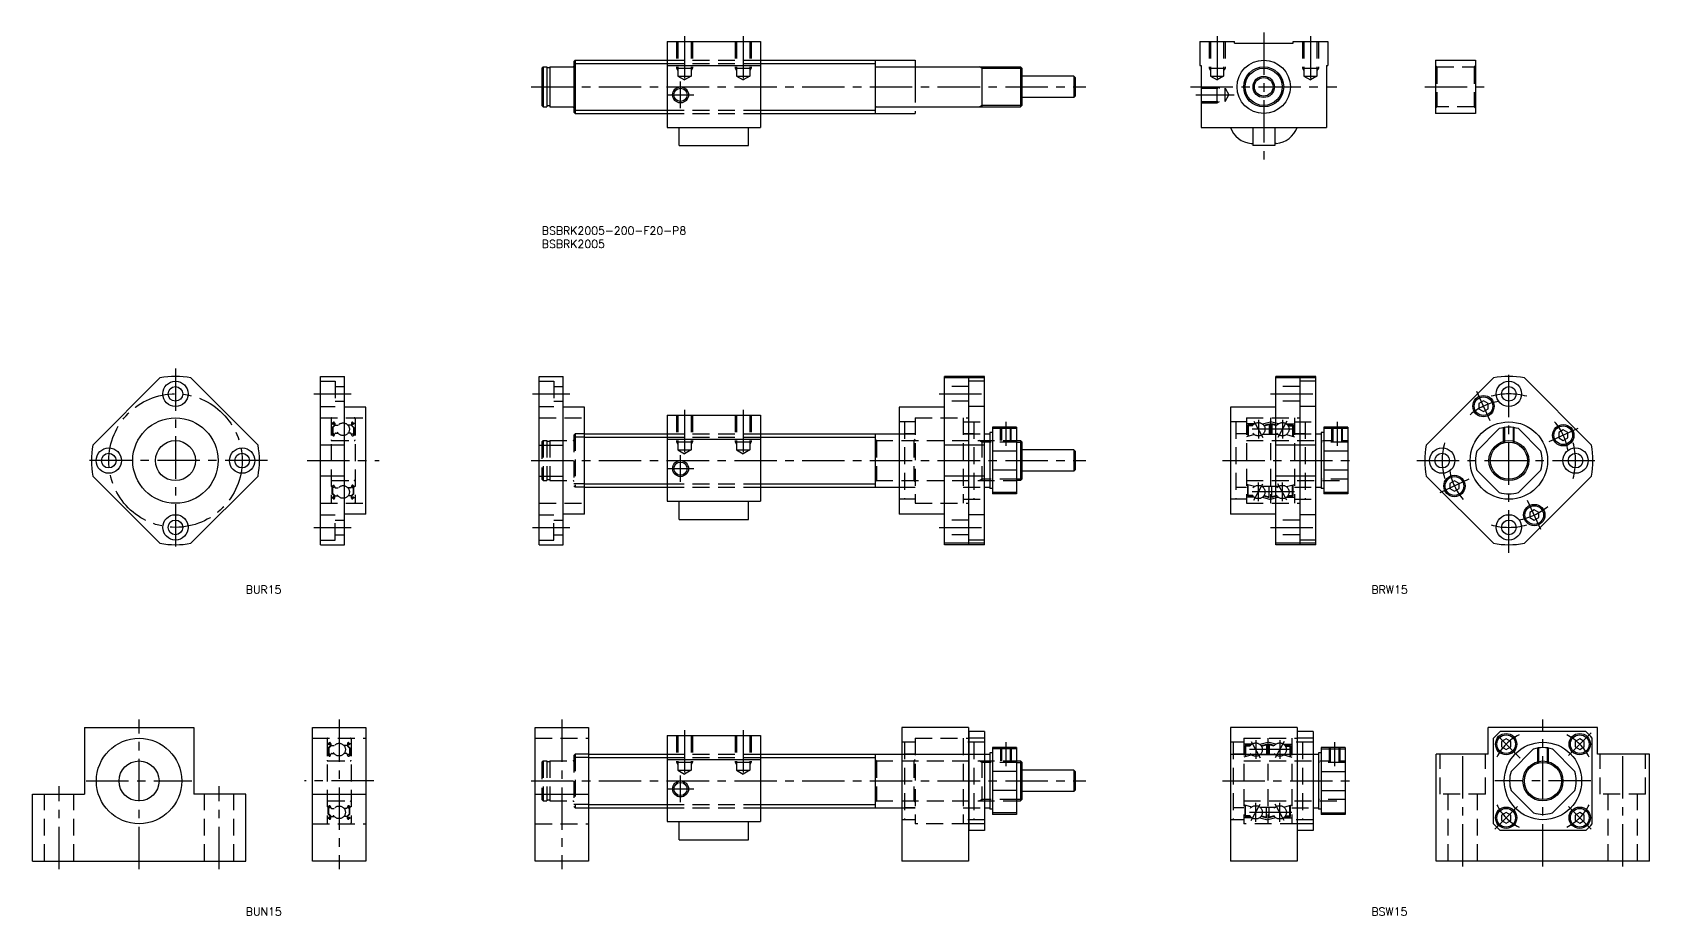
# Model space of a CAD drawing. Extents: x -191 to 415, y -258 to 73.
import ezdxf

# ---------------------------------------------------------------- set-up
doc = ezdxf.new("R2010")
doc.units = 0
doc.header["$LTSCALE"] = 0.5
for name, pattern in [('CENTER', [50.8, 31.75, -6.35, 6.35, -6.35]), ('DASHED', [19.05, 12.7, -6.35]), ('PHANTOM', [63.5, 31.75, -6.35, 6.35, -6.35, 6.35, -6.35])]:
    doc.linetypes.add(name, pattern=pattern)
for name, color, linetype in [('MSM_CENTER', 1, 'CENTER'), ('MSM_CONTINUOUS', 7, 'CONTINUOUS'), ('MSM_DASHED', 4, 'DASHED'), ('MSM_IMAGINARY', 6, 'PHANTOM'), ('MSM_NARROW', 5, 'CONTINUOUS'), ('MSM_PART_NUMBER', 7, 'CONTINUOUS')]:
    doc.layers.add(name, color=color, linetype=linetype)
doc.styles.get("Standard").update_dxf_attribs({"font": 'txt.shx', "height": 3, "bigfont": 'bigfont.shx'})

# ---------------------------------------------------------------- blocks, each defined once
blk = doc.blocks.new('*U15')
at = {"layer": 'MSM_PART_NUMBER'}
blk.add_text('BSBRK2005-200-F20-P8', height=3, dxfattribs=at).set_placement((0, -3))
blk = doc.blocks.new('*U16')
at = {"layer": 'MSM_PART_NUMBER'}
blk.add_text('BSBRK2005', height=3, dxfattribs=at).set_placement((0, -8))
blk = doc.blocks.new('*U17')
at = {"layer": 'MSM_PART_NUMBER'}
blk.add_text('BUR15', height=3, dxfattribs=at).set_placement((-110.99, -137.47))
blk = doc.blocks.new('*U18')
at = {"layer": 'MSM_PART_NUMBER'}
blk.add_text('BUN15', height=3, dxfattribs=at).set_placement((-110.99, -258.08))
blk = doc.blocks.new('*U19')
at = {"layer": 'MSM_PART_NUMBER'}
blk.add_text('BSW15', height=3, dxfattribs=at).set_placement((311, -258.08))
blk = doc.blocks.new('*U20')
at = {"layer": 'MSM_PART_NUMBER'}
blk.add_text('BRW15', height=3, dxfattribs=at).set_placement((311, -137.47))

msp = doc.modelspace()

# ---------------------------------------------------------------- linework, layer by layer
at = {"layer": 'MSM_CENTER'}
for p, q in [((270.64, 72.76), (270.64, 25.06)), ((53.5, 71.36), (53.5, 52.94)), ((75.5, 71.36), (75.5, 52.94)), ((253.14, 71.36), (253.14, 52.94)), ((288.14, 71.36), (288.14, 52.94)), ((-4, 52.36), (204, 52.36)), ((47, 49.36), (57, 49.36)), ((52, 44.36), (52, 54.36)), ((243.24, 52.36), (298.04, 52.36)), ((245.14, 49.36), (259.56, 49.36)), ((331.07, 52.36), (354.07, 52.36)), ((-137.35, -53.14), (-137.35, -122.14)), ((362.54, -122.14), (362.54, -53.14)), ((-85.5, -62.64), (-71.5, -62.64)), ((-3.5, -62.64), (10.5, -62.64)), ((149, -62.64), (168, -62.64)), ((273.13, -62.64), (292.13, -62.64)), ((355.57, -72.68), (350.49, -61.81)), ((53.5, -68.64), (53.5, -87.06)), ((75.5, -68.64), (75.5, -87.06)), ((268.63, -72.39), (268.63, -79.39)), ((277.63, -72.39), (277.63, -79.39)), ((174, -73.14), (174, -82.14)), ((282.13, -75.89), (264.13, -75.89)), ((266.93, -72.83), (270.33, -78.95)), ((279.33, -72.83), (275.93, -78.95)), ((298.13, -73.14), (298.13, -82.14)), ((388.37, -75.59), (377.49, -80.66)), ((-102.85, -87.64), (-171.85, -87.64)), ((-88, -87.64), (-61, -87.64)), ((-4, -87.64), (204, -87.64)), ((47, -90.64), (57, -90.64)), ((52, -95.64), (52, -85.64)), ((255.13, -87.64), (305.13, -87.64)), ((328.04, -87.64), (397.04, -87.64)), ((266.93, -102.45), (270.33, -96.33)), ((268.63, -102.89), (268.63, -95.89)), ((279.33, -102.45), (275.93, -96.33)), ((277.63, -102.89), (277.63, -95.89)), ((347.59, -94.61), (336.71, -99.68)), ((282.13, -99.39), (264.13, -99.39)), ((374.58, -113.47), (369.51, -102.59)), ((-85.5, -112.64), (-71.5, -112.64)), ((-3.5, -112.64), (10.5, -112.64)), ((149, -112.64), (168, -112.64)), ((273.13, -112.64), (292.13, -112.64)), ((-151, -240.64), (-151, -184.64)), ((-76, -184.64), (-76, -240.64)), ((7.5, -184.64), (7.5, -240.64)), ((375.32, -239.64), (375.32, -184.64)), ((53.5, -188.64), (53.5, -207.06)), ((75.5, -188.64), (75.5, -207.06)), ((174, -193.14), (174, -202.14)), ((265.93, -192.83), (269.33, -198.95)), ((267.63, -192.39), (267.63, -199.39)), ((278.33, -192.83), (274.93, -198.95)), ((276.63, -192.39), (276.63, -199.39)), ((297.13, -193.14), (297.13, -202.14)), ((366.84, -199.15), (358.35, -190.67)), ((384.87, -198.09), (393.35, -189.61)), ((281.13, -195.89), (263.13, -195.89)), ((345.32, -239.64), (345.32, -195.64)), ((405.32, -239.64), (405.32, -195.64)), ((52, -215.64), (52, -205.64)), ((-181, -240.64), (-181, -209.64)), ((-170.8, -207.64), (-131.2, -207.64)), ((-121, -240.64), (-121, -209.64)), ((-63, -207.64), (-89, -207.64)), ((-4, -207.64), (204, -207.64)), ((47, -210.64), (57, -210.64)), ((255.13, -207.64), (304.13, -207.64)), ((393.32, -207.64), (357.32, -207.64)), ((265.93, -222.45), (269.33, -216.33)), ((267.63, -222.89), (267.63, -215.89)), ((278.33, -222.45), (274.93, -216.33)), ((276.63, -222.89), (276.63, -215.89)), ((357.29, -225.67), (365.78, -217.18)), ((393.35, -225.67), (384.87, -217.18)), ((281.13, -219.39), (263.13, -219.39))]:
    msp.add_line(p, q, dxfattribs=at)
msp.add_circle((-137.35, -87.64), 25, dxfattribs=at)
for centre, radius, start, end in [((362.54, -87.64), 22.5, 99.70766, 130.29234), ((362.54, -87.64), 25, 74.5137, 105.4863), ((362.54, -87.64), 22.5, 9.70766, 40.29234), ((362.54, -87.64), 25, 164.5137, 195.4863), ((362.54, -87.64), 25, 344.5137, 15.4863), ((362.54, -87.64), 22.5, 189.70766, 220.29234), ((362.54, -87.64), 22.5, 279.70766, 310.29234), ((362.54, -87.64), 25, 254.5137, 285.4863), ((375.32, -207.64), 19.5, 117.30023, 152.69977), ((375.32, -207.64), 19.5, 27.30023, 62.69977), ((375.32, -207.64), 19.5, 207.30023, 242.69977), ((375.32, -207.64), 19.5, 297.30023, 332.69977)]:
    msp.add_arc(centre, radius, start, end, dxfattribs=at)
at = {"layer": 'MSM_CONTINUOUS'}
for p, q in [((47, 69.36), (82, 69.36)), ((47, 69.36), (47, 37.16)), ((82, 69.36), (82, 37.16)), ((246.64, 69.36), (259.64, 69.36)), ((246.64, 69.36), (246.64, 60.36)), ((259.64, 68.66), (259.64, 69.36)), ((259.64, 68.66), (281.64, 68.66)), ((281.64, 69.36), (294.64, 69.36)), ((281.64, 68.66), (281.64, 69.36)), ((294.64, 69.36), (294.64, 60.36)), ((12.5, 62.36), (12, 61.86)), ((12, 61.86), (12, 42.86)), ((12.5, 62.36), (47, 62.36)), ((12.5, 62.36), (12.5, 42.36)), ((82, 62.36), (125, 62.36)), ((125, 62.36), (125, 42.36)), ((335.07, 62.36), (350.07, 62.36)), ((335.07, 62.36), (335.07, 42.36)), ((350.07, 62.36), (350.07, 42.36)), ((0.5, 59.86), (0, 59.36)), ((0, 59.36), (0, 45.36)), ((0.5, 59.86), (1.85, 59.86)), ((0.5, 59.86), (0.5, 44.86)), ((1.85, 59.86), (1.85, 44.86)), ((3, 59.51), (1.85, 59.51)), ((3, 59.86), (3, 44.86)), ((3, 59.86), (11.7, 59.86)), ((47, 60.36), (82, 60.36)), ((125.3, 59.86), (179.5, 59.86)), ((165, 59.86), (165, 44.86)), ((180, 59.36), (179.5, 59.86)), ((179.5, 59.86), (179.5, 44.86)), ((180, 59.36), (180, 45.36)), ((199.5, 56.36), (180, 56.36)), ((200, 55.86), (199.5, 56.36)), ((199.5, 56.36), (199.5, 48.36)), ((200, 55.86), (200, 48.86)), ((246.64, 60.36), (247.14, 60.36)), ((247.14, 60.36), (247.14, 37.16)), ((294.14, 60.36), (294.14, 37.16)), ((294.14, 60.36), (294.64, 60.36)), ((199.5, 48.36), (200, 48.86)), ((0.5, 44.86), (0, 45.36)), ((0.5, 44.86), (1.85, 44.86)), ((3, 45.21), (1.85, 45.21)), ((3, 44.86), (11.7, 44.86)), ((12.5, 42.36), (12, 42.86)), ((125.3, 44.86), (179.5, 44.86)), ((180, 45.36), (179.5, 44.86)), ((199.5, 48.36), (180, 48.36)), ((12.5, 42.36), (47, 42.36)), ((47, 37.16), (82, 37.16)), ((51.52, 30.36), (51.52, 37.16)), ((77.48, 30.36), (77.48, 37.16)), ((82, 42.36), (125, 42.36)), ((247.14, 37.16), (294.14, 37.16)), ((266.53, 37.16), (266.53, 30.36)), ((274.75, 37.16), (274.75, 30.36)), ((350.07, 42.36), (335.07, 42.36)), ((51.52, 30.36), (77.48, 30.36)), ((265.95, 31.16), (266.53, 31.16)), ((274.75, 30.36), (266.53, 30.36)), ((275.34, 31.16), (274.75, 31.16)), ((-143.16, -56.68), (-168.31, -81.83)), ((-131.54, -56.68), (-106.39, -81.83)), ((-83, -119.14), (-83, -56.14)), ((-83, -56.14), (-74, -56.14)), ((-74, -119.14), (-74, -56.14)), ((-1, -119.14), (-1, -56.14)), ((-1, -56.14), (8, -56.14)), ((8, -119.14), (8, -56.14)), ((151, -119.14), (151, -56.14)), ((166, -56.14), (151, -56.14)), ((166, -56.68), (151, -56.68)), ((160, -56.14), (160, -119.14)), ((166, -119.14), (166, -56.14)), ((275.13, -119.14), (275.13, -56.14)), ((290.13, -56.14), (275.13, -56.14)), ((290.13, -56.68), (275.13, -56.68)), ((284.13, -56.14), (284.13, -119.14)), ((290.13, -119.14), (290.13, -56.14)), ((356.73, -56.68), (331.58, -81.83)), ((393.5, -81.83), (368.35, -56.68)), ((353.03, -65.28), (351.33, -66.26)), ((351.33, -66.26), (351.33, -68.23)), ((354.73, -66.26), (353.03, -65.28)), ((354.73, -68.23), (354.73, -66.26)), ((-66, -67.64), (-74, -67.64)), ((-66, -107.64), (-66, -67.64)), ((16, -67.64), (8, -67.64)), ((16, -107.64), (16, -67.64)), ((47, -70.64), (82, -70.64)), ((47, -70.64), (47, -102.84)), ((82, -70.64), (82, -102.84)), ((151, -67.64), (134, -67.64)), ((134, -67.64), (134, -107.64)), ((275.13, -67.64), (258.13, -67.64)), ((258.13, -67.64), (258.13, -107.64)), ((351.33, -68.23), (353.03, -69.21)), ((353.03, -69.21), (354.73, -68.23)), ((16, -77.64), (47, -77.64)), ((82, -77.64), (134, -77.64)), ((125, -77.64), (125, -97.64)), ((166, -77.64), (168, -77.64)), ((169, -77.14), (168, -77.14)), ((168, -77.14), (168, -98.14)), ((178, -75.14), (169, -75.14)), ((169, -75.14), (169, -100.14)), ((178, -75.66), (169, -75.66)), ((178, -75.14), (178, -100.14)), ((290.13, -77.64), (292.13, -77.64)), ((293.13, -77.14), (292.13, -77.14)), ((292.13, -77.14), (292.13, -98.14)), ((302.13, -75.14), (293.13, -75.14)), ((293.13, -75.14), (293.13, -100.14)), ((302.13, -75.66), (293.13, -75.66)), ((302.13, -75.14), (302.13, -100.14)), ((350.56, -84.06), (358.96, -75.66)), ((374.52, -84.06), (366.12, -75.66)), ((382.93, -76.17), (381.23, -77.15)), ((381.23, -77.15), (381.23, -79.11)), ((384.63, -77.15), (382.93, -76.17)), ((384.63, -79.11), (384.63, -77.15)), ((-74, -81.83), (-83, -81.83)), ((-1, -81.83), (8, -81.83)), ((47, -79.64), (82, -79.64)), ((166, -81.83), (151, -81.83)), ((178, -84.06), (169, -84.06)), ((178, -80.14), (179.5, -80.14)), ((180, -80.64), (179.5, -80.14)), ((179.5, -80.14), (179.5, -95.14)), ((180, -80.64), (180, -94.64)), ((199.5, -83.64), (180, -83.64)), ((200, -84.14), (199.5, -83.64)), ((199.5, -83.64), (199.5, -91.64)), ((200, -84.14), (200, -91.14)), ((290.13, -81.83), (275.13, -81.83)), ((302.13, -84.06), (293.13, -84.06)), ((381.23, -79.11), (382.93, -80.09)), ((382.93, -80.09), (384.63, -79.11)), ((-143.16, -118.6), (-168.31, -93.45)), ((-106.39, -93.45), (-131.54, -118.6)), ((-74, -93.45), (-83, -93.45)), ((-1, -93.45), (8, -93.45)), ((166, -93.45), (151, -93.45)), ((178, -91.22), (169, -91.22)), ((179.5, -95.14), (178, -95.14)), ((180, -94.64), (179.5, -95.14)), ((199.5, -91.64), (180, -91.64)), ((199.5, -91.64), (200, -91.14)), ((290.13, -93.45), (275.13, -93.45)), ((302.13, -91.22), (293.13, -91.22)), ((356.73, -118.6), (331.58, -93.45)), ((342.15, -95.18), (340.45, -96.16)), ((340.45, -96.16), (340.45, -98.13)), ((343.85, -96.16), (342.15, -95.18)), ((343.85, -98.13), (343.85, -96.16)), ((358.96, -99.61), (350.56, -91.22)), ((366.12, -99.61), (374.52, -91.22)), ((393.5, -93.45), (368.35, -118.6)), ((16, -97.64), (47, -97.64)), ((47, -102.84), (82, -102.84)), ((51.52, -109.64), (51.52, -102.84)), ((77.48, -109.64), (77.48, -102.84)), ((82, -97.64), (134, -97.64)), ((166, -97.64), (168, -97.64)), ((169, -98.14), (168, -98.14)), ((178, -99.61), (169, -99.61)), ((178, -100.14), (169, -100.14)), ((290.13, -97.64), (292.13, -97.64)), ((293.13, -98.14), (292.13, -98.14)), ((302.13, -99.61), (293.13, -99.61)), ((302.13, -100.14), (293.13, -100.14)), ((340.45, -98.13), (342.15, -99.11)), ((342.15, -99.11), (343.85, -98.13)), ((-66, -107.64), (-74, -107.64)), ((16, -107.64), (8, -107.64)), ((151, -107.64), (134, -107.64)), ((275.13, -107.64), (258.13, -107.64)), ((372.05, -106.07), (370.35, -107.05)), ((370.35, -107.05), (370.35, -109.01)), ((370.35, -109.01), (372.05, -109.99)), ((373.75, -107.05), (372.05, -106.07)), ((372.05, -109.99), (373.75, -109.01)), ((373.75, -109.01), (373.75, -107.05)), ((51.52, -109.64), (77.48, -109.64)), ((-83, -119.14), (-74, -119.14)), ((-1, -119.14), (8, -119.14)), ((166, -118.6), (151, -118.6)), ((166, -119.14), (151, -119.14)), ((290.13, -118.6), (275.13, -118.6)), ((290.13, -119.14), (275.13, -119.14)), ((-171.5, -187.64), (-171.5, -212.64)), ((-171.5, -187.64), (-130.5, -187.64)), ((-130.5, -187.64), (-130.5, -212.64)), ((-86, -237.64), (-86, -187.64)), ((-86, -187.64), (-66, -187.64)), ((-66, -187.64), (-66, -237.64)), ((-2.5, -237.64), (-2.5, -187.64)), ((-2.5, -187.64), (17.5, -187.64)), ((17.5, -187.64), (17.5, -237.64)), ((160, -187.64), (135, -187.64)), ((135, -187.64), (135, -237.64)), ((160, -187.64), (160, -237.64)), ((283.13, -187.64), (258.13, -187.64)), ((258.13, -187.64), (258.13, -237.64)), ((283.13, -187.64), (283.13, -237.64)), ((354.82, -197.64), (354.82, -187.64)), ((395.82, -187.64), (354.82, -187.64)), ((395.82, -197.64), (395.82, -187.64)), ((47, -190.64), (82, -190.64)), ((47, -190.64), (47, -222.84)), ((82, -190.64), (82, -222.84)), ((160, -191.64), (160.05, -191.64)), ((166, -189.14), (160.05, -189.14)), ((160.05, -189.14), (160.05, -226.14)), ((166, -191.57), (160.05, -191.57)), ((166, -189.14), (166, -226.14)), ((283.13, -191.64), (283.18, -191.64)), ((289.13, -189.14), (283.18, -189.14)), ((283.18, -189.14), (283.18, -226.14)), ((289.13, -191.57), (283.18, -191.57)), ((289.13, -189.14), (289.13, -226.14)), ((356.82, -223.7), (356.82, -191.57)), ((391.38, -189.14), (359.26, -189.14)), ((361.53, -191.89), (359.83, -192.87)), ((359.83, -192.87), (359.83, -194.83)), ((363.23, -192.87), (361.53, -191.89)), ((363.23, -194.83), (363.23, -192.87)), ((389.11, -191.89), (387.41, -192.87)), ((387.41, -192.87), (387.41, -194.83)), ((390.81, -192.87), (389.11, -191.89)), ((390.81, -194.83), (390.81, -192.87)), ((393.82, -223.7), (393.82, -191.57)), ((17.5, -197.64), (47, -197.64)), ((47, -199.64), (82, -199.64)), ((82, -197.64), (160, -197.64)), ((125, -197.64), (125, -217.64)), ((166, -197.64), (168, -197.64)), ((169, -197.14), (168, -197.14)), ((168, -197.14), (168, -218.14)), ((178, -195.14), (169, -195.14)), ((169, -195.14), (169, -220.14)), ((178, -195.66), (169, -195.66)), ((178, -195.14), (178, -220.14)), ((258.13, -197.64), (283.13, -197.64)), ((289.13, -197.64), (291.13, -197.64)), ((292.13, -197.14), (291.13, -197.14)), ((291.13, -197.14), (291.13, -218.14)), ((301.13, -195.14), (292.13, -195.14)), ((292.13, -195.14), (292.13, -220.14)), ((292.13, -195.66), (301.13, -195.66)), ((301.13, -195.14), (301.13, -220.14)), ((335.32, -237.64), (335.32, -197.64)), ((354.82, -197.64), (335.32, -197.64)), ((359.83, -194.83), (361.53, -195.81)), ((361.53, -195.81), (363.23, -194.83)), ((363.35, -204.06), (371.74, -195.66)), ((387.3, -204.06), (378.9, -195.66)), ((387.41, -194.83), (389.11, -195.81)), ((389.11, -195.81), (390.81, -194.83)), ((415.32, -197.64), (395.82, -197.64)), ((415.32, -237.64), (415.32, -197.64)), ((178, -204.06), (169, -204.06)), ((178, -200.14), (179.5, -200.14)), ((180, -200.64), (179.5, -200.14)), ((179.5, -200.14), (179.5, -215.14)), ((180, -200.64), (180, -214.64)), ((199.5, -203.64), (180, -203.64)), ((200, -204.14), (199.5, -203.64)), ((199.5, -203.64), (199.5, -211.64)), ((200, -204.14), (200, -211.14)), ((292.13, -204.06), (301.13, -204.06)), ((178, -211.22), (169, -211.22)), ((199.5, -211.64), (180, -211.64)), ((199.5, -211.64), (200, -211.14)), ((292.13, -211.22), (301.13, -211.22)), ((371.74, -219.61), (363.35, -211.22)), ((378.9, -219.61), (387.3, -211.22)), ((-191, -237.64), (-191, -212.64)), ((-191, -212.64), (-171.5, -212.64)), ((-111, -212.64), (-130.5, -212.64)), ((-111, -237.64), (-111, -212.64)), ((-86, -212.64), (-66, -212.64)), ((-2.5, -212.64), (17.5, -212.64)), ((17.5, -217.64), (47, -217.64)), ((82, -217.64), (135, -217.64)), ((166, -217.64), (168, -217.64)), ((169, -218.14), (168, -218.14)), ((178, -215.14), (179.5, -215.14)), ((180, -214.64), (179.5, -215.14)), ((289.13, -217.64), (291.13, -217.64)), ((292.13, -218.14), (291.13, -218.14)), ((47, -222.84), (82, -222.84)), ((51.52, -229.64), (51.52, -222.84)), ((77.48, -229.64), (77.48, -222.84)), ((160, -223.64), (160.05, -223.64)), ((166, -223.7), (160.05, -223.7)), ((178, -219.61), (169, -219.61)), ((178, -220.14), (169, -220.14)), ((283.13, -223.64), (283.18, -223.64)), ((289.13, -223.7), (283.18, -223.7)), ((292.13, -219.61), (301.13, -219.61)), ((301.13, -220.14), (292.13, -220.14)), ((361.53, -219.46), (359.83, -220.44)), ((359.83, -220.44), (359.83, -222.41)), ((359.83, -222.41), (361.53, -223.39)), ((363.23, -220.44), (361.53, -219.46)), ((361.53, -223.39), (363.23, -222.41)), ((363.23, -222.41), (363.23, -220.44)), ((389.11, -219.46), (387.41, -220.44)), ((387.41, -220.44), (387.41, -222.41)), ((387.41, -222.41), (389.11, -223.39)), ((390.81, -220.44), (389.11, -219.46)), ((389.11, -223.39), (390.81, -222.41)), ((390.81, -222.41), (390.81, -220.44)), ((51.52, -229.64), (77.48, -229.64)), ((166, -226.14), (160.05, -226.14)), ((289.13, -226.14), (283.18, -226.14)), ((391.38, -226.14), (359.26, -226.14)), ((-191, -237.64), (-111, -237.64)), ((-66, -237.64), (-86, -237.64)), ((17.5, -237.64), (-2.5, -237.64)), ((160, -237.64), (135, -237.64)), ((283.13, -237.64), (258.13, -237.64)), ((415.32, -237.64), (335.32, -237.64))]:
    msp.add_line(p, q, dxfattribs=at)
for centre, radius in [((270.64, 52.36), 10), ((270.64, 52.36), 7.5), ((270.64, 52.36), 4), ((270.64, 52.36), 3.5), ((52, 49.36), 2.46), ((-137.35, -62.64), 4.75), ((-137.35, -62.64), 2.75), ((362.54, -62.64), 4.75), ((362.54, -62.64), 2.75), ((353.03, -67.25), 4), ((353.03, -67.25), 3.5), ((-137.35, -87.64), 16), ((362.54, -87.64), 14.5), ((382.93, -78.13), 4), ((382.93, -78.13), 3.5), ((-162.35, -87.64), 4.75), ((-137.35, -87.64), 7.5), ((-112.35, -87.64), 4.75), ((337.54, -87.64), 4.75), ((362.54, -87.64), 6.96), ((387.54, -87.64), 4.75), ((-162.35, -87.64), 2.75), ((-112.35, -87.64), 2.75), ((52, -90.64), 2.46), ((337.54, -87.64), 2.75), ((387.54, -87.64), 2.75), ((342.15, -97.15), 4), ((342.15, -97.15), 3.5), ((-137.35, -112.64), 4.75), ((362.54, -112.64), 4.75), ((372.05, -108.03), 4), ((372.05, -108.03), 3.5), ((-137.35, -112.64), 2.75), ((362.54, -112.64), 2.75), ((-151, -207.64), 16), ((361.53, -193.85), 4), ((361.53, -193.85), 3.5), ((375.32, -207.64), 14.5), ((389.11, -193.85), 4), ((389.11, -193.85), 3.5), ((-151, -207.64), 7.5), ((375.32, -207.64), 6.96), ((52, -210.64), 2.46), ((361.53, -221.43), 4), ((361.53, -221.43), 3.5), ((389.11, -221.43), 4), ((389.11, -221.43), 3.5)]:
    msp.add_circle(centre, radius, dxfattribs=at)
for centre, radius, start, end in [((11.7, 60.16), 0.3, 270, 0), ((125.3, 60.16), 0.3, 180, 270), ((11.7, 44.56), 0.3, 0, 90), ((125.3, 44.56), 0.3, 90, 180), ((266.63, 40.13), 8.99, 199.26715, 265.65754), ((274.66, 40.13), 8.99, 274.34208, 340.73247), ((-137.35, -87.64), 31.5, 79.37126, 100.62874), ((362.54, -87.64), 31.5, 79.37126, 100.62874), ((362.54, -87.64), 12.5, 73.35764, 106.64236), ((-137.35, -87.64), 31.5, 169.37126, 190.62874), ((-137.35, -87.64), 31.5, 349.37126, 10.62874), ((362.54, -87.64), 31.5, 169.37126, 190.62874), ((362.54, -87.64), 12.5, 163.35764, 196.64236), ((362.54, -87.64), 12.5, 343.35764, 16.64236), ((362.54, -87.64), 31.5, 349.37126, 10.62874), ((362.54, -87.64), 12.5, 253.35764, 286.64236), ((-137.35, -87.64), 31.5, 259.37126, 280.62874), ((362.54, -87.64), 31.5, 259.37126, 280.62874), ((375.32, -207.64), 24.5, 130.96571, 139.03429), ((375.32, -207.64), 24.5, 40.96571, 49.03429), ((375.32, -207.64), 12.5, 73.35764, 106.64236), ((375.32, -207.64), 12.5, 163.35764, 196.64236), ((375.32, -207.64), 12.5, 343.35764, 16.64236), ((375.32, -207.64), 24.5, 220.96571, 229.03429), ((375.32, -207.64), 12.5, 253.35764, 286.64236), ((375.32, -207.64), 24.5, 310.96571, 319.03429)]:
    msp.add_arc(centre, radius, start, end, dxfattribs=at)
at = {"layer": 'MSM_DASHED'}
for p, q in [((50.5, 69.36), (50.5, 59.36)), ((51.04, 69.36), (51.04, 56.36)), ((55.96, 69.36), (55.96, 56.36)), ((56.5, 69.36), (56.5, 59.36)), ((72.5, 69.36), (72.5, 59.36)), ((73.04, 69.36), (73.04, 56.36)), ((77.96, 69.36), (77.96, 56.36)), ((78.5, 69.36), (78.5, 59.36)), ((250.14, 69.36), (250.14, 59.36)), ((250.69, 69.36), (250.69, 56.36)), ((255.6, 69.36), (255.6, 56.36)), ((256.14, 69.36), (256.14, 59.36)), ((285.14, 69.36), (285.14, 59.36)), ((285.69, 69.36), (285.69, 56.36)), ((290.6, 69.36), (290.6, 56.36)), ((291.14, 69.36), (291.14, 59.36)), ((47, 62.36), (82, 62.36)), ((47, 61.11), (82, 61.11)), ((50.5, 59.36), (56.5, 59.36)), ((50.5, 59.36), (51.04, 58.42)), ((51.04, 56.36), (55.96, 56.36)), ((51.04, 56.36), (53.5, 54.94)), ((55.96, 56.36), (53.5, 54.94)), ((56.5, 59.36), (55.96, 58.42)), ((72.5, 59.36), (78.5, 59.36)), ((72.5, 59.36), (73.04, 58.42)), ((73.04, 56.36), (77.96, 56.36)), ((73.04, 56.36), (75.5, 54.94)), ((77.96, 56.36), (75.5, 54.94)), ((78.5, 59.36), (77.96, 58.42)), ((250.14, 59.36), (256.14, 59.36)), ((250.14, 59.36), (250.69, 58.42)), ((250.69, 56.36), (255.6, 56.36)), ((250.69, 56.36), (253.14, 54.94)), ((255.6, 56.36), (253.14, 54.94)), ((256.14, 59.36), (255.6, 58.42)), ((285.14, 59.36), (291.14, 59.36)), ((285.14, 59.36), (285.69, 58.42)), ((285.69, 56.36), (290.6, 56.36)), ((285.69, 56.36), (288.14, 54.94)), ((290.6, 56.36), (288.14, 54.94)), ((291.14, 59.36), (290.6, 58.42)), ((335.57, 59.86), (335.07, 60.36)), ((335.57, 59.86), (349.57, 59.86)), ((335.57, 59.86), (335.57, 44.86)), ((349.57, 59.86), (350.07, 60.36)), ((349.57, 59.86), (349.57, 44.86)), ((247.14, 52.36), (253.14, 52.36)), ((247.14, 51.82), (256.14, 51.82)), ((253.14, 46.36), (253.14, 52.36)), ((253.14, 52.36), (254.08, 51.82)), ((256.14, 46.9), (256.14, 51.82)), ((256.14, 51.82), (257.56, 49.36)), ((256.14, 46.9), (257.56, 49.36)), ((47, 43.61), (82, 43.61)), ((247.14, 46.9), (256.14, 46.9)), ((247.14, 46.36), (253.14, 46.36)), ((253.14, 46.36), (254.08, 46.9)), ((335.57, 44.86), (335.07, 44.36)), ((349.57, 44.86), (335.57, 44.86)), ((349.57, 44.86), (350.07, 44.36)), ((47, 42.36), (82, 42.36)), ((-83, -57.89), (-77.5, -57.89)), ((-77.5, -57.89), (-77.5, -67.39)), ((-77.5, -59.89), (-74, -59.89)), ((-1, -57.89), (4.5, -57.89)), ((4.5, -57.89), (4.5, -67.39)), ((4.5, -59.89), (8, -59.89)), ((160, -59.89), (151, -59.89)), ((166, -57.89), (160, -57.89)), ((284.13, -59.89), (275.13, -59.89)), ((290.13, -57.89), (284.13, -57.89)), ((-77.5, -65.39), (-74, -65.39)), ((4.5, -65.39), (8, -65.39)), ((160, -65.39), (151, -65.39)), ((284.13, -65.39), (275.13, -65.39)), ((-83, -67.39), (-77.5, -67.39)), ((-83, -71.64), (-66, -71.64)), ((-79, -71.94), (-79, -103.34)), ((-70, -71.94), (-70, -103.34)), ((-1, -67.39), (4.5, -67.39)), ((-1, -71.64), (16, -71.64)), ((50.5, -70.64), (50.5, -80.64)), ((51.04, -70.64), (51.04, -83.64)), ((55.96, -70.64), (55.96, -83.64)), ((56.5, -70.64), (56.5, -80.64)), ((72.5, -70.64), (72.5, -80.64)), ((73.04, -70.64), (73.04, -83.64)), ((77.96, -70.64), (77.96, -83.64)), ((78.5, -70.64), (78.5, -80.64)), ((140, -71.64), (160, -71.64)), ((140, -71.64), (140, -103.64)), ((158, -71.64), (158, -103.64)), ((166, -67.39), (160, -67.39)), ((264.13, -71.64), (284.13, -71.64)), ((264.13, -71.64), (264.13, -103.64)), ((273.13, -71.64), (273.13, -103.64)), ((282.13, -71.64), (282.13, -103.64)), ((290.13, -67.39), (284.13, -67.39)), ((-78.9, -73.69), (-78.44, -73.69)), ((-78.8, -77.99), (-78.5, -77.99)), ((-77.82, -74.45), (-78.57, -75.2)), ((-78.57, -75.2), (-78.57, -77.59)), ((-78.5, -77.99), (-78.22, -78.32)), ((-78.44, -73.69), (-78.19, -73.39)), ((-78.26, -74.1), (-78.42, -73.97)), ((-77.62, -74.54), (-78.37, -75.29)), ((-78.37, -75.29), (-78.37, -77.59)), ((-77.92, -77.59), (-78.37, -77.59)), ((-78.37, -77.79), (-77.92, -77.79)), ((-78.29, -73.82), (-78.04, -73.52)), ((-78.13, -73.94), (-78.29, -73.82)), ((-78.26, -74.1), (-78.13, -73.94)), ((-78.07, -78.39), (-78.01, -78.39)), ((-77.92, -77.79), (-77.92, -77.59)), ((-77.86, -73.58), (-77.82, -74.45)), ((-77.82, -78.26), (-77.55, -77.52)), ((-77.66, -73.56), (-77.6, -74.3)), ((-77.62, -74.07), (-77.62, -74.54)), ((-77.5, -74.39), (-76.35, -74.39)), ((-77.36, -77.39), (-76.35, -77.39)), ((-71.5, -74.39), (-72.65, -74.39)), ((-71.64, -77.39), (-72.65, -77.39)), ((-71.18, -78.26), (-71.45, -77.52)), ((-71.34, -73.56), (-71.4, -74.3)), ((-71.38, -74.07), (-71.38, -74.54)), ((-71.38, -74.54), (-70.63, -75.29)), ((-71.14, -73.58), (-71.18, -74.45)), ((-71.18, -74.45), (-70.43, -75.2)), ((-71.08, -77.79), (-71.08, -77.59)), ((-71.08, -77.59), (-70.63, -77.59)), ((-70.63, -77.79), (-71.08, -77.79)), ((-70.93, -78.39), (-70.99, -78.39)), ((-70.71, -73.82), (-70.96, -73.52)), ((-70.87, -73.94), (-70.71, -73.82)), ((-70.74, -74.1), (-70.87, -73.94)), ((-70.56, -73.69), (-70.81, -73.39)), ((-70.5, -77.99), (-70.78, -78.32)), ((-70.74, -74.1), (-70.58, -73.97)), ((-70.63, -75.29), (-70.63, -77.59)), ((-70.1, -73.69), (-70.56, -73.69)), ((-70.2, -77.99), (-70.5, -77.99)), ((-70.43, -75.2), (-70.43, -77.59)), ((12.5, -77.64), (12, -78.14)), ((12, -78.14), (12, -97.14)), ((12.5, -77.64), (12.5, -97.64)), ((16, -77.64), (12.5, -77.64)), ((47, -77.64), (82, -77.64)), ((140, -73.14), (134, -73.14)), ((134, -77.64), (140, -77.64)), ((136, -73.14), (136, -102.14)), ((140, -77.59), (136, -77.59)), ((158, -73.14), (166, -73.14)), ((162, -77.59), (158, -77.59)), ((158, -77.64), (166, -77.64)), ((162, -73.14), (162, -102.14)), ((172, -80.14), (172, -75.14)), ((172.38, -75.14), (172.38, -80.14)), ((175.62, -75.14), (175.62, -80.14)), ((176, -80.14), (176, -75.14)), ((264.13, -73.14), (258.13, -73.14)), ((260.13, -73.14), (260.13, -102.14)), ((264.13, -77.59), (260.13, -77.59)), ((267.13, -73.89), (264.13, -73.89)), ((267.13, -77.89), (264.13, -78.69)), ((264.63, -74.39), (264.63, -78.56)), ((266.63, -74.39), (264.63, -74.39)), ((264.83, -74.59), (264.83, -78.5)), ((266.5, -74.59), (264.83, -74.59)), ((270.13, -73.89), (273.13, -73.08)), ((276.13, -77.89), (270.13, -77.89)), ((270.64, -74.4), (272.63, -73.87)), ((270.76, -74.58), (272.63, -74.08)), ((272.63, -73.87), (272.63, -77.89)), ((276.13, -73.89), (273.13, -73.08)), ((273.63, -73.87), (273.63, -77.89)), ((275.62, -74.4), (273.63, -73.87)), ((275.5, -74.58), (273.63, -74.08)), ((279.13, -73.89), (282.13, -73.89)), ((279.13, -77.89), (282.13, -78.69)), ((279.63, -74.39), (281.63, -74.39)), ((279.77, -74.59), (281.43, -74.59)), ((281.43, -74.59), (281.43, -78.5)), ((281.63, -74.39), (281.63, -78.56)), ((282.13, -73.14), (290.13, -73.14)), ((286.13, -77.59), (282.13, -77.59)), ((282.13, -77.64), (290.13, -77.64)), ((286.13, -73.14), (286.13, -102.14)), ((296.13, -80.68), (296.13, -75.14)), ((296.51, -75.14), (296.51, -80.68)), ((299.75, -75.14), (299.75, -80.68)), ((300.13, -80.68), (300.13, -75.14)), ((360.54, -80.93), (360.54, -75.3)), ((360.92, -75.24), (360.92, -80.87)), ((364.16, -75.24), (364.16, -80.87)), ((364.54, -80.93), (364.54, -75.3)), ((-78.7, -80.14), (-70.3, -80.14)), ((0.5, -80.14), (0, -80.64)), ((0, -80.64), (0, -94.64)), ((0.5, -80.14), (0.5, -95.14)), ((0.5, -80.14), (1.85, -80.14)), ((1.85, -80.14), (1.85, -95.14)), ((3, -80.49), (1.85, -80.49)), ((3, -80.14), (3, -95.14)), ((3, -80.14), (11.7, -80.14)), ((16, -78.89), (12, -78.89)), ((47, -78.89), (82, -78.89)), ((50.5, -80.64), (56.5, -80.64)), ((50.5, -80.64), (51.04, -81.58)), ((51.04, -83.64), (55.96, -83.64)), ((51.04, -83.64), (53.5, -85.06)), ((55.96, -83.64), (53.5, -85.06)), ((56.5, -80.64), (55.96, -81.58)), ((72.5, -80.64), (78.5, -80.64)), ((72.5, -80.64), (73.04, -81.58)), ((73.04, -83.64), (77.96, -83.64)), ((73.04, -83.64), (75.5, -85.06)), ((77.96, -83.64), (75.5, -85.06)), ((78.5, -80.64), (77.96, -81.58)), ((125.5, -80.14), (125, -79.64)), ((125.3, -80.14), (178, -80.14)), ((125.5, -80.14), (125.5, -95.14)), ((139.5, -80.14), (140, -79.64)), ((139.5, -80.14), (139.5, -95.14)), ((165, -80.68), (164.06, -80.14)), ((165, -80.14), (165, -95.14)), ((178, -80.68), (165, -80.68)), ((264.13, -80.14), (296.13, -80.14)), ((302.13, -80.68), (292.13, -80.68)), ((300.13, -80.14), (302.13, -80.14)), ((-78.7, -95.14), (-70.3, -95.14)), ((-78.5, -97.29), (-78.22, -96.96)), ((-78.07, -96.89), (-78.01, -96.89)), ((-70.93, -96.89), (-70.99, -96.89)), ((-70.5, -97.29), (-70.78, -96.96)), ((0.5, -95.14), (0, -94.64)), ((0.5, -95.14), (1.85, -95.14)), ((3, -94.79), (1.85, -94.79)), ((3, -95.14), (11.7, -95.14)), ((16, -96.39), (12, -96.39)), ((47, -96.39), (82, -96.39)), ((125.5, -95.14), (125, -95.64)), ((125.3, -95.14), (178, -95.14)), ((139.5, -95.14), (140, -95.64)), ((165, -94.6), (164.06, -95.14)), ((178, -94.6), (165, -94.6)), ((264.13, -95.14), (302.13, -95.14)), ((267.13, -97.39), (264.13, -96.58)), ((264.63, -100.89), (264.63, -96.72)), ((264.83, -100.69), (264.83, -96.77)), ((279.13, -97.39), (282.13, -96.58)), ((281.43, -100.69), (281.43, -96.77)), ((281.63, -100.89), (281.63, -96.72)), ((302.13, -94.6), (292.13, -94.6)), ((-78.9, -101.59), (-78.44, -101.59)), ((-78.8, -97.29), (-78.5, -97.29)), ((-78.57, -100.07), (-78.57, -97.69)), ((-77.82, -100.82), (-78.57, -100.07)), ((-78.44, -101.59), (-78.19, -101.88)), ((-78.26, -101.18), (-78.42, -101.31)), ((-78.37, -97.49), (-77.92, -97.49)), ((-78.37, -99.99), (-78.37, -97.69)), ((-77.92, -97.69), (-78.37, -97.69)), ((-77.62, -100.74), (-78.37, -99.99)), ((-78.13, -101.33), (-78.29, -101.46)), ((-78.29, -101.46), (-78.04, -101.76)), ((-78.26, -101.18), (-78.13, -101.33)), ((-77.92, -97.49), (-77.92, -97.69)), ((-77.86, -101.7), (-77.82, -100.82)), ((-77.82, -97.02), (-77.55, -97.76)), ((-77.66, -101.72), (-77.6, -100.98)), ((-77.62, -101.21), (-77.62, -100.74)), ((-77.5, -100.89), (-76.35, -100.89)), ((-77.36, -97.89), (-76.35, -97.89)), ((-71.64, -97.89), (-72.65, -97.89)), ((-71.5, -100.89), (-72.65, -100.89)), ((-71.18, -97.02), (-71.45, -97.76)), ((-71.34, -101.72), (-71.4, -100.98)), ((-71.38, -100.74), (-70.63, -99.99)), ((-71.38, -101.21), (-71.38, -100.74)), ((-71.18, -100.82), (-70.43, -100.07)), ((-71.14, -101.7), (-71.18, -100.82)), ((-71.08, -97.49), (-71.08, -97.69)), ((-70.63, -97.49), (-71.08, -97.49)), ((-71.08, -97.69), (-70.63, -97.69)), ((-70.71, -101.46), (-70.96, -101.76)), ((-70.74, -101.18), (-70.87, -101.33)), ((-70.87, -101.33), (-70.71, -101.46)), ((-70.56, -101.59), (-70.81, -101.88)), ((-70.74, -101.18), (-70.58, -101.31)), ((-70.63, -99.99), (-70.63, -97.69)), ((-70.1, -101.59), (-70.56, -101.59)), ((-70.2, -97.29), (-70.5, -97.29)), ((-70.43, -100.07), (-70.43, -97.69)), ((12.5, -97.64), (12, -97.14)), ((16, -97.64), (12.5, -97.64)), ((47, -97.64), (82, -97.64)), ((134, -97.64), (140, -97.64)), ((140, -102.14), (134, -102.14)), ((140, -97.69), (136, -97.69)), ((158, -97.64), (166, -97.64)), ((162, -97.69), (158, -97.69)), ((158, -102.14), (166, -102.14)), ((264.13, -102.14), (258.13, -102.14)), ((264.13, -97.69), (260.13, -97.69)), ((267.13, -101.39), (264.13, -101.39)), ((266.63, -100.89), (264.63, -100.89)), ((266.5, -100.69), (264.83, -100.69)), ((276.13, -97.39), (270.13, -97.39)), ((270.13, -101.39), (273.13, -102.19)), ((270.64, -100.87), (272.63, -101.41)), ((270.76, -100.7), (272.63, -101.2)), ((272.63, -101.41), (272.63, -97.39)), ((276.13, -101.39), (273.13, -102.19)), ((273.63, -101.41), (273.63, -97.39)), ((275.5, -100.7), (273.63, -101.2)), ((275.62, -100.87), (273.63, -101.41)), ((279.13, -101.39), (282.13, -101.39)), ((279.63, -100.89), (281.63, -100.89)), ((279.77, -100.69), (281.43, -100.69)), ((282.13, -97.64), (290.13, -97.64)), ((286.13, -97.69), (282.13, -97.69)), ((282.13, -102.14), (290.13, -102.14)), ((-83, -103.64), (-66, -103.64)), ((-83, -107.89), (-77.5, -107.89)), ((-77.5, -117.39), (-77.5, -107.89)), ((-1, -103.64), (16, -103.64)), ((-1, -107.89), (4.5, -107.89)), ((4.5, -117.39), (4.5, -107.89)), ((140, -103.64), (160, -103.64)), ((166, -107.89), (160, -107.89)), ((264.13, -103.64), (284.13, -103.64)), ((290.13, -107.89), (284.13, -107.89)), ((-77.5, -109.89), (-74, -109.89)), ((4.5, -109.89), (8, -109.89)), ((160, -109.89), (151, -109.89)), ((284.13, -109.89), (275.13, -109.89)), ((-83, -117.39), (-77.5, -117.39)), ((-77.5, -115.39), (-74, -115.39)), ((-1, -117.39), (4.5, -117.39)), ((4.5, -115.39), (8, -115.39)), ((160, -115.39), (151, -115.39)), ((166, -117.39), (160, -117.39)), ((284.13, -115.39), (275.13, -115.39)), ((290.13, -117.39), (284.13, -117.39)), ((-86, -191.64), (-66, -191.64)), ((-80.5, -191.94), (-80.5, -223.34)), ((-80.4, -193.69), (-79.94, -193.69)), ((-79.94, -193.69), (-79.69, -193.39)), ((-79.76, -194.1), (-79.92, -193.97)), ((-79.79, -193.82), (-79.54, -193.52)), ((-79.63, -193.94), (-79.79, -193.82)), ((-79.76, -194.1), (-79.63, -193.94)), ((-79.36, -193.58), (-79.32, -194.45)), ((-79.16, -193.56), (-79.1, -194.3)), ((-72.84, -193.56), (-72.9, -194.3)), ((-72.64, -193.58), (-72.68, -194.45)), ((-72.21, -193.82), (-72.46, -193.52)), ((-72.37, -193.94), (-72.21, -193.82)), ((-72.24, -194.1), (-72.37, -193.94)), ((-72.06, -193.69), (-72.31, -193.39)), ((-72.24, -194.1), (-72.08, -193.97)), ((-71.6, -193.69), (-72.06, -193.69)), ((-71.5, -191.94), (-71.5, -223.34)), ((-2.5, -191.64), (17.5, -191.64)), ((50.5, -190.64), (50.5, -200.64)), ((51.04, -190.64), (51.04, -203.64)), ((55.96, -190.64), (55.96, -203.64)), ((56.5, -190.64), (56.5, -200.64)), ((72.5, -190.64), (72.5, -200.64)), ((73.04, -190.64), (73.04, -203.64)), ((77.96, -190.64), (77.96, -203.64)), ((78.5, -190.64), (78.5, -200.64)), ((140, -193.14), (135, -193.14)), ((136, -193.14), (136, -222.14)), ((140, -191.64), (140, -223.64)), ((140, -191.64), (160, -191.64)), ((158, -191.64), (158, -223.64)), ((166, -193.14), (158, -193.14)), ((162, -193.14), (162, -222.14)), ((263.13, -193.14), (258.13, -193.14)), ((259.13, -193.14), (259.13, -222.14)), ((263.13, -191.64), (263.13, -223.64)), ((263.13, -191.64), (283.13, -191.64)), ((266.13, -193.89), (263.13, -193.89)), ((269.13, -193.89), (272.13, -193.08)), ((269.64, -194.4), (271.63, -193.87)), ((271.63, -193.87), (271.63, -197.89)), ((272.13, -191.64), (272.13, -223.64)), ((275.13, -193.89), (272.13, -193.08)), ((272.63, -193.87), (272.63, -197.89)), ((274.62, -194.4), (272.63, -193.87)), ((278.13, -193.89), (281.13, -193.89)), ((281.13, -191.64), (281.13, -223.64)), ((289.13, -193.14), (281.13, -193.14)), ((285.13, -193.14), (285.13, -222.14)), ((-80.3, -197.99), (-80, -197.99)), ((-79.32, -194.45), (-80.07, -195.2)), ((-80.07, -195.2), (-80.07, -197.59)), ((-80, -197.99), (-79.72, -198.32)), ((-79.12, -194.54), (-79.87, -195.29)), ((-79.87, -195.29), (-79.87, -197.59)), ((-79.42, -197.59), (-79.87, -197.59)), ((-79.87, -197.79), (-79.42, -197.79)), ((-79.57, -198.39), (-79.51, -198.39)), ((-79.42, -197.79), (-79.42, -197.59)), ((-79.32, -198.26), (-79.05, -197.52)), ((-79.12, -194.07), (-79.12, -194.54)), ((-79, -194.39), (-77.85, -194.39)), ((-78.86, -197.39), (-77.85, -197.39)), ((-73, -194.39), (-74.15, -194.39)), ((-73.14, -197.39), (-74.15, -197.39)), ((-72.68, -198.26), (-72.95, -197.52)), ((-72.88, -194.07), (-72.88, -194.54)), ((-72.88, -194.54), (-72.13, -195.29)), ((-72.68, -194.45), (-71.93, -195.2)), ((-72.58, -197.79), (-72.58, -197.59)), ((-72.58, -197.59), (-72.13, -197.59)), ((-72.13, -197.79), (-72.58, -197.79)), ((-72.43, -198.39), (-72.49, -198.39)), ((-72, -197.99), (-72.28, -198.32)), ((-72.13, -195.29), (-72.13, -197.59)), ((-71.7, -197.99), (-72, -197.99)), ((-71.93, -195.2), (-71.93, -197.59)), ((12.5, -197.64), (12, -198.14)), ((12, -198.14), (12, -217.14)), ((17.5, -198.89), (12, -198.89)), ((12.5, -197.64), (12.5, -217.64)), ((17.5, -197.64), (12.5, -197.64)), ((47, -197.64), (82, -197.64)), ((47, -198.89), (82, -198.89)), ((125.5, -200.14), (125, -199.64)), ((140, -197.59), (136, -197.59)), ((139.5, -200.14), (140, -199.64)), ((158, -197.59), (162, -197.59)), ((160, -197.64), (166, -197.64)), ((172, -195.14), (172, -200.14)), ((172.38, -195.14), (172.38, -200.14)), ((175.62, -195.14), (175.62, -200.14)), ((176, -195.14), (176, -200.14)), ((263.13, -197.59), (259.13, -197.59)), ((266.13, -197.89), (263.13, -198.69)), ((263.63, -194.39), (263.63, -198.56)), ((265.63, -194.39), (263.63, -194.39)), ((263.83, -194.59), (263.83, -198.5)), ((265.5, -194.59), (263.83, -194.59)), ((275.13, -197.89), (269.13, -197.89)), ((269.76, -194.58), (271.63, -194.08)), ((274.5, -194.58), (272.63, -194.08)), ((278.13, -197.89), (281.13, -198.69)), ((278.63, -194.39), (280.63, -194.39)), ((278.77, -194.59), (280.43, -194.59)), ((280.43, -194.59), (280.43, -198.5)), ((280.63, -194.39), (280.63, -198.56)), ((281.13, -197.59), (285.13, -197.59)), ((283.13, -197.64), (289.13, -197.64)), ((295.13, -195.14), (295.13, -200.68)), ((295.51, -195.14), (295.51, -200.68)), ((298.75, -195.14), (298.75, -200.68)), ((299.13, -195.14), (299.13, -200.68)), ((336.82, -212.64), (336.82, -197.64)), ((353.82, -212.64), (353.82, -197.64)), ((373.32, -195.3), (373.32, -200.97)), ((373.7, -195.24), (373.7, -200.87)), ((376.94, -195.24), (376.94, -200.87)), ((377.32, -195.3), (377.32, -200.97)), ((396.82, -212.64), (396.82, -197.64)), ((413.82, -212.64), (413.82, -197.64)), ((-80.2, -200.14), (-71.8, -200.14)), ((0.5, -200.14), (0, -200.64)), ((0, -200.64), (0, -214.64)), ((0.5, -200.14), (0.5, -215.14)), ((0.5, -200.14), (1.85, -200.14)), ((1.85, -200.14), (1.85, -215.14)), ((3, -200.49), (1.85, -200.49)), ((3, -200.14), (3, -215.14)), ((3, -200.14), (11.7, -200.14)), ((50.5, -200.64), (56.5, -200.64)), ((50.5, -200.64), (51.04, -201.58)), ((51.04, -203.64), (55.96, -203.64)), ((51.04, -203.64), (53.5, -205.06)), ((55.96, -203.64), (53.5, -205.06)), ((56.5, -200.64), (55.96, -201.58)), ((72.5, -200.64), (78.5, -200.64)), ((72.5, -200.64), (73.04, -201.58)), ((73.04, -203.64), (77.96, -203.64)), ((73.04, -203.64), (75.5, -205.06)), ((77.96, -203.64), (75.5, -205.06)), ((78.5, -200.64), (77.96, -201.58)), ((125.3, -200.14), (178, -200.14)), ((125.5, -200.14), (125.5, -215.14)), ((139.5, -200.14), (139.5, -215.14)), ((165, -200.68), (164.06, -200.14)), ((165, -200.14), (165, -215.14)), ((178, -200.68), (165, -200.68)), ((263.13, -200.14), (295.13, -200.14)), ((301.13, -200.68), (291.13, -200.68)), ((299.13, -200.14), (301.13, -200.14)), ((-186.5, -237.64), (-186.5, -212.64)), ((-175.5, -237.64), (-175.5, -212.64)), ((-126.5, -237.64), (-126.5, -212.64)), ((-115.5, -237.64), (-115.5, -212.64)), ((-80.3, -217.29), (-80, -217.29)), ((-80.2, -215.14), (-71.8, -215.14)), ((-80.07, -220.07), (-80.07, -217.69)), ((-80, -217.29), (-79.72, -216.96)), ((-79.87, -217.49), (-79.42, -217.49)), ((-79.87, -219.99), (-79.87, -217.69)), ((-79.42, -217.69), (-79.87, -217.69)), ((-79.57, -216.89), (-79.51, -216.89)), ((-79.42, -217.49), (-79.42, -217.69)), ((-79.32, -217.02), (-79.05, -217.76)), ((-78.86, -217.89), (-77.85, -217.89)), ((-73.14, -217.89), (-74.15, -217.89)), ((-72.68, -217.02), (-72.95, -217.76)), ((-72.58, -217.49), (-72.58, -217.69)), ((-72.13, -217.49), (-72.58, -217.49)), ((-72.58, -217.69), (-72.13, -217.69)), ((-72.43, -216.89), (-72.49, -216.89)), ((-72, -217.29), (-72.28, -216.96)), ((-72.13, -219.99), (-72.13, -217.69)), ((-71.7, -217.29), (-72, -217.29)), ((-71.93, -220.07), (-71.93, -217.69)), ((0.5, -215.14), (0, -214.64)), ((0.5, -215.14), (1.85, -215.14)), ((3, -214.79), (1.85, -214.79)), ((3, -215.14), (11.7, -215.14)), ((17.5, -216.39), (12, -216.39)), ((12.5, -217.64), (12, -217.14)), ((12.5, -217.64), (17.5, -217.64)), ((47, -216.39), (82, -216.39)), ((47, -217.64), (82, -217.64)), ((125.5, -215.14), (125, -215.64)), ((125.3, -215.14), (178, -215.14)), ((135, -217.64), (140, -217.64)), ((140, -217.69), (136, -217.69)), ((139.5, -215.14), (140, -215.64)), ((158, -217.64), (166, -217.64)), ((158, -217.69), (162, -217.69)), ((165, -214.6), (164.06, -215.14)), ((178, -214.6), (165, -214.6)), ((263.13, -217.69), (259.13, -217.69)), ((263.13, -215.14), (301.13, -215.14)), ((266.13, -217.39), (263.13, -216.58)), ((263.63, -220.89), (263.63, -216.72)), ((263.83, -220.69), (263.83, -216.77)), ((269.13, -217.39), (275.13, -217.39)), ((271.63, -221.41), (271.63, -217.39)), ((272.63, -221.41), (272.63, -217.39)), ((278.13, -217.39), (281.13, -216.58)), ((280.43, -220.69), (280.43, -216.77)), ((280.63, -220.89), (280.63, -216.72)), ((281.13, -217.64), (289.13, -217.64)), ((281.13, -217.69), (285.13, -217.69)), ((301.13, -214.6), (291.13, -214.6)), ((353.82, -212.64), (336.82, -212.64)), ((339.82, -237.64), (339.82, -212.64)), ((350.82, -237.64), (350.82, -212.64)), ((413.82, -212.64), (396.82, -212.64)), ((399.82, -237.64), (399.82, -212.64)), ((410.82, -237.64), (410.82, -212.64)), ((-86, -223.64), (-66, -223.64)), ((-80.4, -221.59), (-79.94, -221.59)), ((-79.32, -220.82), (-80.07, -220.07)), ((-79.94, -221.59), (-79.69, -221.88)), ((-79.76, -221.18), (-79.92, -221.31)), ((-79.12, -220.74), (-79.87, -219.99)), ((-79.63, -221.33), (-79.79, -221.46)), ((-79.79, -221.46), (-79.54, -221.76)), ((-79.76, -221.18), (-79.63, -221.33)), ((-79.36, -221.7), (-79.32, -220.82)), ((-79.16, -221.72), (-79.1, -220.98)), ((-79.12, -221.21), (-79.12, -220.74)), ((-79, -220.89), (-77.85, -220.89)), ((-73, -220.89), (-74.15, -220.89)), ((-72.84, -221.72), (-72.9, -220.98)), ((-72.88, -220.74), (-72.13, -219.99)), ((-72.88, -221.21), (-72.88, -220.74)), ((-72.68, -220.82), (-71.93, -220.07)), ((-72.64, -221.7), (-72.68, -220.82)), ((-72.21, -221.46), (-72.46, -221.76)), ((-72.24, -221.18), (-72.37, -221.33)), ((-72.37, -221.33), (-72.21, -221.46)), ((-72.06, -221.59), (-72.31, -221.88)), ((-72.24, -221.18), (-72.08, -221.31)), ((-71.6, -221.59), (-72.06, -221.59)), ((-2.5, -223.64), (17.5, -223.64)), ((140, -222.14), (135, -222.14)), ((160, -223.64), (140, -223.64)), ((166, -222.14), (158, -222.14)), ((263.13, -222.14), (258.13, -222.14)), ((266.13, -221.39), (263.13, -221.39)), ((283.13, -223.64), (263.13, -223.64)), ((265.63, -220.89), (263.63, -220.89)), ((265.5, -220.69), (263.83, -220.69)), ((269.13, -221.39), (272.13, -222.19)), ((269.64, -220.87), (271.63, -221.41)), ((269.76, -220.7), (271.63, -221.2)), ((275.13, -221.39), (272.13, -222.19)), ((274.5, -220.7), (272.63, -221.2)), ((274.62, -220.87), (272.63, -221.41)), ((278.13, -221.39), (281.13, -221.39)), ((278.63, -220.89), (280.63, -220.89)), ((278.77, -220.69), (280.43, -220.69)), ((289.13, -222.14), (281.13, -222.14))]:
    msp.add_line(p, q, dxfattribs=at)
for centre, radius in [((-74.5, -75.89), 2.38), ((268.63, -75.89), 2.5), ((277.63, -75.89), 2.5), ((-74.5, -99.39), 2.38), ((268.63, -99.39), 2.5), ((277.63, -99.39), 2.5), ((-76, -195.89), 2.38), ((267.63, -195.89), 2.5), ((276.63, -195.89), 2.5), ((-76, -219.39), 2.38), ((267.63, -219.39), 2.5), ((276.63, -219.39), 2.5)]:
    msp.add_circle(centre, radius, dxfattribs=at)
for centre, radius, start, end in [((-78.7, -71.94), 0.3, 90, 180), ((-70.3, -71.94), 0.3, 0, 90), ((-78.9, -73.59), 0.1, 180, 270), ((-78.8, -78.19), 0.2, 90, 180), ((-78.37, -77.59), 0.2, 180, 270), ((-78.29, -73.82), 0.2, 140.00022, 230.08482), ((-78.07, -78.19), 0.2, 219.99622, 270), ((-77.96, -73.58), 0.3, 4.99676, 140.00022), ((-77.96, -73.58), 0.1, 2.81982, 140.00331), ((-78.01, -78.19), 0.2, 270, 339.9919), ((-77.5, -74.29), 0.1, 184.99676, 269.9995), ((-77.36, -77.59), 0.2, 90, 159.9919), ((-71.64, -77.59), 0.2, 20.0081, 90), ((-71.5, -74.29), 0.1, 270.0005, 355.00324), ((-71.04, -73.58), 0.3, 39.99978, 175.00324), ((-70.99, -78.19), 0.2, 200.0081, 270), ((-71.04, -73.58), 0.1, 39.99669, 177.18018), ((-70.93, -78.19), 0.2, 270, 320.00378), ((-70.63, -77.59), 0.2, 270, 0), ((-70.71, -73.82), 0.2, 309.91518, 39.99978), ((-70.2, -78.19), 0.2, 0, 90), ((-70.1, -73.59), 0.1, 270, 0), ((-78.7, -79.84), 0.3, 180, 270), ((-70.3, -79.84), 0.3, 270, 0), ((11.7, -79.84), 0.3, 270, 0), ((125.3, -79.84), 0.3, 180, 270), ((-78.7, -95.44), 0.3, 90, 180), ((-78.07, -97.09), 0.2, 90, 140.00378), ((-78.01, -97.09), 0.2, 20.0081, 90), ((-70.99, -97.09), 0.2, 90, 159.9919), ((-70.93, -97.09), 0.2, 39.99622, 90), ((-70.3, -95.44), 0.3, 0, 90), ((11.7, -95.44), 0.3, 0, 90), ((125.3, -95.44), 0.3, 90, 180), ((-78.8, -97.09), 0.2, 180, 270), ((-78.9, -101.69), 0.1, 90, 180), ((-78.37, -97.69), 0.2, 90, 180), ((-78.29, -101.46), 0.2, 129.91518, 219.99978), ((-77.96, -101.69), 0.3, 219.99978, 355.00324), ((-77.96, -101.69), 0.1, 219.99669, 357.18018), ((-77.5, -100.99), 0.1, 90.0005, 175.00324), ((-77.36, -97.69), 0.2, 200.0081, 270), ((-71.64, -97.69), 0.2, 270, 339.9919), ((-71.5, -100.99), 0.1, 4.99676, 89.9995), ((-71.04, -101.69), 0.3, 184.99676, 320.00022), ((-71.04, -101.69), 0.1, 182.81982, 320.00331), ((-70.63, -97.69), 0.2, 0, 90), ((-70.71, -101.46), 0.2, 320.00022, 50.08482), ((-70.2, -97.09), 0.2, 270, 0), ((-70.1, -101.69), 0.1, 0, 90), ((-78.7, -103.34), 0.3, 180, 270), ((-70.3, -103.34), 0.3, 270, 0), ((-80.2, -191.94), 0.3, 90, 180), ((-80.4, -193.59), 0.1, 180, 270), ((-79.79, -193.82), 0.2, 140.00022, 230.08482), ((-79.46, -193.58), 0.3, 4.99676, 140.00022), ((-79.46, -193.58), 0.1, 2.81982, 140.00331), ((-72.54, -193.58), 0.3, 39.99978, 175.00324), ((-72.54, -193.58), 0.1, 39.99669, 177.18018), ((-72.21, -193.82), 0.2, 309.91518, 39.99978), ((-71.8, -191.94), 0.3, 0, 90), ((-71.6, -193.59), 0.1, 270, 0), ((-80.3, -198.19), 0.2, 90, 180), ((-80.2, -199.84), 0.3, 180, 270), ((-79.87, -197.59), 0.2, 180, 270), ((-79.57, -198.19), 0.2, 219.99622, 270), ((-79.51, -198.19), 0.2, 270, 339.9919), ((-79, -194.29), 0.1, 184.99676, 269.9995), ((-78.86, -197.59), 0.2, 90, 159.9919), ((-73.14, -197.59), 0.2, 20.0081, 90), ((-73, -194.29), 0.1, 270.0005, 355.00324), ((-72.49, -198.19), 0.2, 200.0081, 270), ((-72.43, -198.19), 0.2, 270, 320.00378), ((-72.13, -197.59), 0.2, 270, 0), ((-71.8, -199.84), 0.3, 270, 0), ((-71.7, -198.19), 0.2, 0, 90), ((11.7, -199.84), 0.3, 270, 0), ((125.3, -199.84), 0.3, 180, 270), ((-80.2, -215.44), 0.3, 90, 180), ((-80.3, -217.09), 0.2, 180, 270), ((-79.87, -217.69), 0.2, 90, 180), ((-79.57, -217.09), 0.2, 90, 140.00378), ((-79.51, -217.09), 0.2, 20.0081, 90), ((-78.86, -217.69), 0.2, 200.0081, 270), ((-73.14, -217.69), 0.2, 270, 339.9919), ((-72.49, -217.09), 0.2, 90, 159.9919), ((-72.43, -217.09), 0.2, 39.99622, 90), ((-72.13, -217.69), 0.2, 0, 90), ((-71.8, -215.44), 0.3, 0, 90), ((-71.7, -217.09), 0.2, 270, 0), ((11.7, -215.44), 0.3, 0, 90), ((125.3, -215.44), 0.3, 90, 180), ((-80.4, -221.69), 0.1, 90, 180), ((-80.2, -223.34), 0.3, 180, 270), ((-79.79, -221.46), 0.2, 129.91518, 219.99978), ((-79.46, -221.69), 0.3, 219.99978, 355.00324), ((-79.46, -221.69), 0.1, 219.99669, 357.18018), ((-79, -220.99), 0.1, 90.0005, 175.00324), ((-73, -220.99), 0.1, 4.99676, 89.9995), ((-72.54, -221.69), 0.3, 184.99676, 320.00022), ((-72.54, -221.69), 0.1, 182.81982, 320.00331), ((-72.21, -221.46), 0.2, 320.00022, 50.08482), ((-71.8, -223.34), 0.3, 270, 0), ((-71.6, -221.69), 0.1, 0, 90)]:
    msp.add_arc(centre, radius, start, end, dxfattribs=at)
at = {"layer": 'MSM_IMAGINARY'}
for p, q in [((125, 62.36), (140, 62.36)), ((140, 62.36), (140, 42.36)), ((125, 42.36), (140, 42.36))]:
    msp.add_line(p, q, dxfattribs=at)
at = {"layer": 'MSM_NARROW'}
for p, q in [((12, 61.11), (47, 61.11)), ((82, 61.11), (125, 61.11)), ((165, 59.32), (164.06, 59.86)), ((165, 59.32), (180, 59.32)), ((12, 43.61), (47, 43.61)), ((82, 43.61), (125, 43.61)), ((165, 45.4), (164.06, 44.86)), ((180, 45.4), (165, 45.4)), ((16, -78.89), (47, -78.89)), ((82, -78.89), (125, -78.89)), ((178, -80.68), (180, -80.68)), ((16, -96.39), (47, -96.39)), ((82, -96.39), (125, -96.39)), ((180, -94.6), (178, -94.6)), ((17.5, -198.89), (47, -198.89)), ((82, -198.89), (125, -198.89)), ((178, -200.68), (180, -200.68)), ((17.5, -216.39), (47, -216.39)), ((82, -216.39), (125, -216.39)), ((180, -214.6), (178, -214.6))]:
    msp.add_line(p, q, dxfattribs=at)
for centre, radius in [((270.64, 52.36), 6.96), ((52, 49.36), 3), ((362.54, -87.64), 7.5), ((52, -90.64), 3), ((375.32, -207.64), 7.5), ((52, -210.64), 3)]:
    msp.add_circle(centre, radius, dxfattribs=at)

# ---------------------------------------------------------------- block references
at = {"layer": 'MSM_CONTINUOUS'}
for name in ['*U15', '*U16', '*U17', '*U20', '*U18', '*U19']:
    msp.add_blockref(name, (0, 0), dxfattribs=at)

doc.saveas('drawing.dxf')
